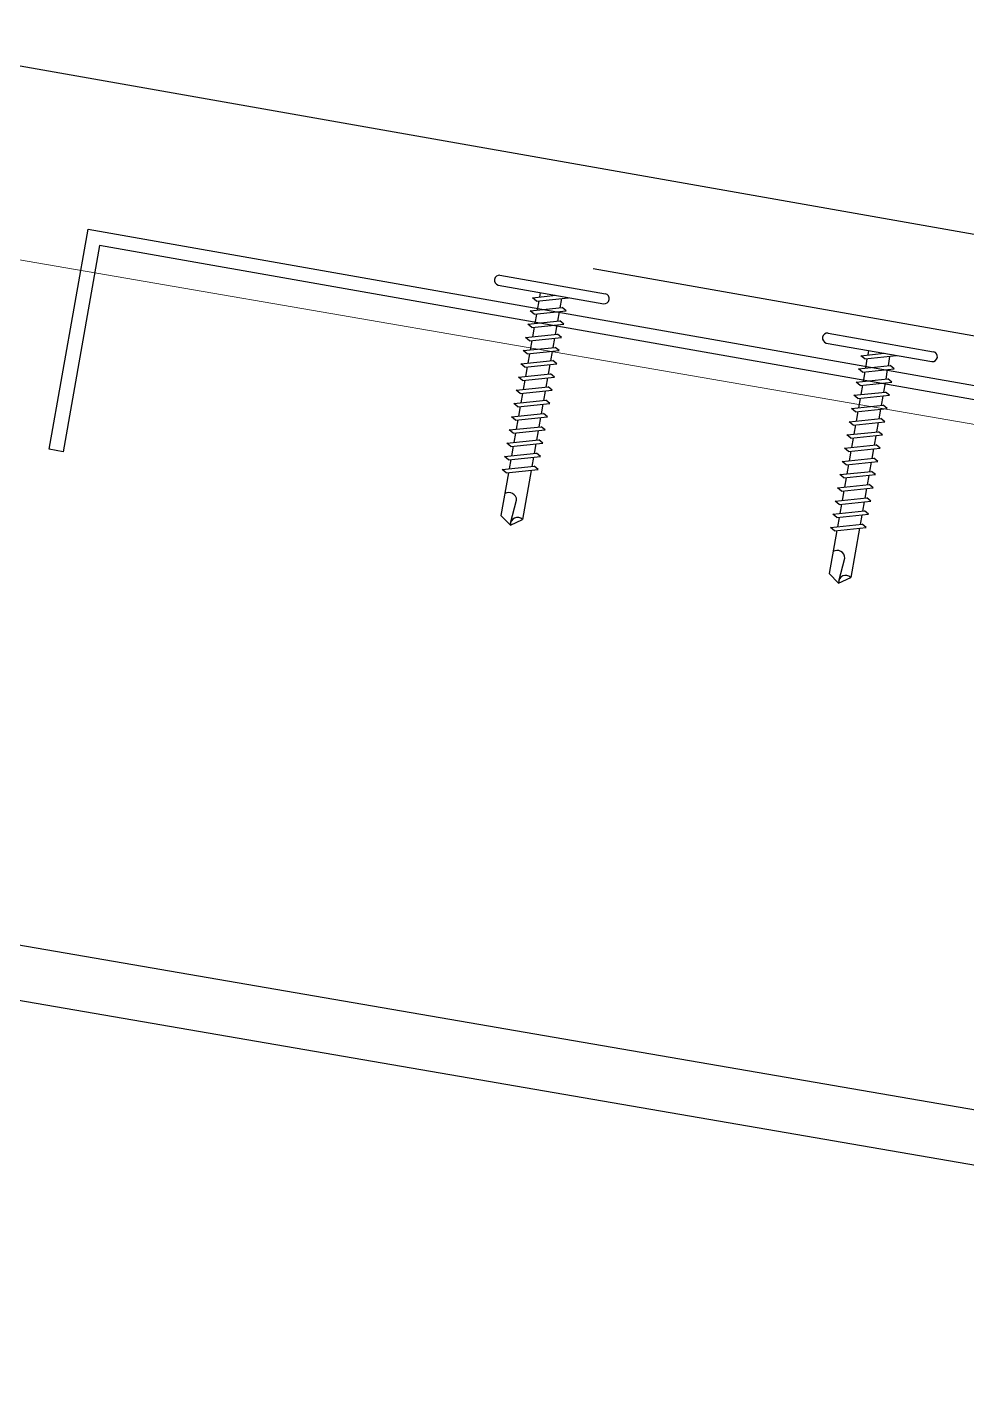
# Model space of a CAD drawing. Header units: inches. Extents: x -33163 to 19162, y -8858 to 30669.
# Drawn here: x -28120.36 to -28116.16, y -415.25 to -409.18 of the extents above; entities that cross this region are included whole.
import ezdxf

# ---------------------------------------------------------------- set-up
doc = ezdxf.new("R2010")
doc.units = ezdxf.units.IN
for name, color, linetype in [('20 - 7.2 PANEL', 5, 'Continuous'), ('FASTENER', 9, 'Continuous'), ('STLA', 12, 'Continuous'), ('TRIM', 4, 'Continuous'), ('TRUSS_Geometry', 12, 'Continuous')]:
    doc.layers.add(name, color=color, linetype=linetype)
doc.layers.add('A-ANNO-NOTE-08', color=12, linetype='Continuous', lineweight=9)

# ---------------------------------------------------------------- blocks, each defined once
blk = doc.blocks.new('sd3')
at = {"layer": 'FASTENER'}
for p, q in [((-0.24, 0.0822), (0.24, 0.0822)), ((-0.24, 0.0369), (0.24, 0.0369)), ((-0.0784, 0.0079), (0.0229, 0.0369)), ((-0.0582, -0.0035), (-0.0784, 0.0079)), ((-0.0582, -0.0035), (0.0798, 0.0359)), ((-0.0484, 0.0369), (-0.0484, 0.0165)), ((0.0497, 0.0273), (0.0497, -0.0155)), ((-0.0784, -0.0521), (0.0595, -0.0127)), ((-0.0582, -0.0636), (-0.0784, -0.0521)), ((-0.0582, -0.0636), (0.0798, -0.0242)), ((-0.0484, -0.0007), (-0.0484, -0.0435)), ((0.0497, -0.0328), (0.0497, -0.0756)), ((0.0798, -0.0242), (0.0595, -0.0127)), ((-0.0784, -0.1122), (0.0595, -0.0728)), ((-0.0582, -0.1236), (-0.0784, -0.1122)), ((-0.0582, -0.1236), (0.0798, -0.0843)), ((-0.0484, -0.0608), (-0.0484, -0.1036)), ((-0.0484, -0.1208), (-0.0484, -0.1637)), ((0.0497, -0.0928), (0.0497, -0.1357)), ((0.0798, -0.0843), (0.0595, -0.0728)), ((-0.0784, -0.1723), (0.0595, -0.1329)), ((-0.0582, -0.1837), (-0.0784, -0.1723)), ((-0.0582, -0.1837), (0.0798, -0.1443)), ((-0.0484, -0.1809), (-0.0484, -0.2238)), ((0.0497, -0.1529), (0.0497, -0.1958)), ((0.0798, -0.1443), (0.0595, -0.1329)), ((-0.0784, -0.2324), (0.0595, -0.193)), ((-0.0582, -0.2438), (-0.0784, -0.2324)), ((-0.0582, -0.2438), (0.0798, -0.2044)), ((-0.0484, -0.241), (-0.0484, -0.2839)), ((0.0497, -0.213), (0.0497, -0.2559)), ((0.0798, -0.2044), (0.0595, -0.193)), ((-0.0784, -0.2925), (0.0595, -0.2531)), ((-0.0582, -0.3039), (-0.0784, -0.2925)), ((-0.0582, -0.3039), (0.0798, -0.2645)), ((-0.0484, -0.3011), (-0.0484, -0.344)), ((0.0497, -0.2731), (0.0497, -0.316)), ((0.0798, -0.2645), (0.0595, -0.2531)), ((-0.0784, -0.3525), (0.0595, -0.3132)), ((-0.0582, -0.364), (-0.0784, -0.3525)), ((-0.0582, -0.364), (0.0798, -0.3246)), ((-0.0484, -0.3612), (-0.0484, -0.404)), ((0.0497, -0.3332), (0.0497, -0.376)), ((0.0798, -0.3246), (0.0595, -0.3132)), ((-0.0784, -0.4126), (0.0595, -0.3732)), ((-0.0582, -0.424), (-0.0784, -0.4126)), ((-0.0582, -0.424), (0.0798, -0.3847)), ((-0.0484, -0.4212), (-0.0484, -0.4641)), ((0.0497, -0.3932), (0.0497, -0.4361)), ((0.0798, -0.3847), (0.0595, -0.3732)), ((-0.0784, -0.4727), (0.0595, -0.4333)), ((-0.0582, -0.4841), (-0.0784, -0.4727)), ((-0.0582, -0.4841), (0.0798, -0.4447)), ((-0.0484, -0.4813), (-0.0484, -0.5242)), ((0.0497, -0.4533), (0.0497, -0.4962)), ((0.0798, -0.4447), (0.0595, -0.4333)), ((-0.0784, -0.5328), (0.0595, -0.4934)), ((-0.0582, -0.5442), (-0.0784, -0.5328)), ((-0.0582, -0.5442), (0.0798, -0.5048)), ((-0.0484, -0.5414), (-0.0484, -0.5843)), ((0.0497, -0.5134), (0.0497, -0.5563)), ((0.0798, -0.5048), (0.0595, -0.4934)), ((-0.0784, -0.5929), (0.0595, -0.5535)), ((-0.0582, -0.6043), (-0.0784, -0.5929)), ((-0.0582, -0.6043), (0.0798, -0.5649)), ((-0.0484, -0.6015), (-0.0484, -0.6444)), ((0.0497, -0.5735), (0.0497, -0.6164)), ((0.0798, -0.5649), (0.0595, -0.5535)), ((-0.0784, -0.653), (0.0595, -0.6136)), ((-0.0582, -0.6644), (-0.0784, -0.653)), ((-0.0582, -0.6644), (0.0798, -0.625)), ((-0.0484, -0.6616), (-0.0484, -0.7044)), ((0.0497, -0.6336), (0.0497, -0.6764)), ((0.0798, -0.625), (0.0595, -0.6136)), ((-0.0784, -0.713), (0.0595, -0.6736)), ((-0.0582, -0.7245), (-0.0784, -0.713)), ((-0.0582, -0.7245), (0.0798, -0.6851)), ((-0.0484, -0.7217), (-0.0484, -0.7645)), ((0.0497, -0.6937), (0.0497, -0.7365)), ((0.0798, -0.6851), (0.0595, -0.6736)), ((-0.0784, -0.7731), (0.0595, -0.7337)), ((-0.0582, -0.7845), (-0.0784, -0.7731)), ((-0.0582, -0.7845), (0.0798, -0.7451)), ((-0.0484, -0.7817), (-0.0484, -0.9769)), ((0.0497, -0.7537), (0.0497, -0.9769)), ((0.0798, -0.7451), (0.0595, -0.7337)), ((-0.0004, -1.0025), (0.0088, -0.8964)), ((0.0007, -1.0114), (-0.0484, -0.9769)), ((0.0007, -1.0114), (0.0497, -0.9769))]:
    blk.add_line(p, q, dxfattribs=at)
for centre, radius, start, end in [((-0.2381, 0.0595), 0.0227, 94.66387, 265.33613), ((0.2381, 0.0595), 0.0227, 274.66387, 85.33613), ((-0.0255, -0.9032), 0.0349, 11.14455, 130.906), ((0.0316, -1.0032), 0.032, 55.45845, 194.84539)]:
    blk.add_arc(centre, radius, start, end, dxfattribs=at)

msp = doc.modelspace()

# ---------------------------------------------------------------- linework, layer by layer
at = {"layer": '20 - 7.2 PANEL'}
msp.add_line((-28112.25659, -410.78832), (-28173.21863, -400.03907), dxfattribs=at)
at = {"layer": 'A-ANNO-NOTE-08'}
msp.add_line((-28174.46966, -400.90061), (-28092.84619, -414.96824), dxfattribs=at)
at = {"layer": 'STLA'}
msp.add_lwpolyline([(-28120.09189, -410.08305), (-28106.96771, -412.3972), (-28103.55553, -412.37161), (-28103.55553, -412.41698), (-28107.05363, -412.44551), (-28120.04119, -410.15545), (-28120.20399, -411.07871), (-28120.26554, -411.06786), (-28120.09189, -410.08305)], dxfattribs=at)
at = {"layer": 'TRIM'}
msp.add_lwpolyline([(-28102.56501, -412.2834), (-28102.06501, -412.2834, 0.9204774), (-28102.06501, -412.18965), (-28105.46694, -412.17113), (-28106.2323, -410.32337), (-28106.99767, -412.17113), (-28117.83056, -410.261)], format="xyb", dxfattribs=at)
at = {"layer": 'TRUSS_Geometry', "lineweight": 25}
for points in [[(-28174.79265, -403.92347), (-28052.97634, -424.89316)], [(-28052.97634, -425.15984), (-28174.83346, -404.14999)]]:
    msp.add_lwpolyline(points, dxfattribs=at)

# ---------------------------------------------------------------- block references
at = {"layer": 'FASTENER'}
for p, rotation in [((-28118.02602, -410.41131), 350.0000000000003), ((-28116.55662, -410.67041), 350.0000000000006)]:
    msp.add_blockref('sd3', p, dxfattribs=dict(at, rotation=rotation))

doc.saveas('drawing.dxf')
